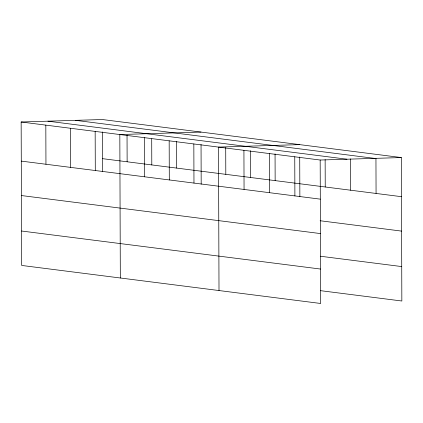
<?xml version="1.0" encoding="UTF-8"?>
<svg xmlns="http://www.w3.org/2000/svg" width="423" height="423" viewBox="0 0 423 423"><rect width="100%" height="100%" fill="white"/><g stroke="black" fill="none" stroke-linecap="round" stroke-linejoin="round"><path stroke-width="0.63" d="M21.15 121.993L320.174 160.026L320.676 303.476L21.652 265.443L21.15 121.993L102.324 119.524L401.348 157.557L401.85 301.007L320.385 290.649M201.004 132.076L119.825 134.54L120.328 277.996M299.68 144.624L218.506 147.093L219.008 290.543M320.174 160.026L401.348 157.557M75.537 120.338L374.561 158.371M47.936 121.179L346.96 159.212M102.461 158.651L401.485 196.684M21.287 161.115L320.311 199.148M320.142 220.748L401.607 231.111M21.409 195.542L320.428 233.575M320.264 256.222L401.728 266.58M21.531 231.016L320.555 269.049M375.947 158.239L376.068 193.448M350.54 158.916L350.651 190.218M325.139 159.598L325.234 186.982M299.722 157.018L299.865 196.743M294.757 156.79L294.894 195.918M275.056 153.877L275.151 180.616M269.34 153.56L269.477 192.682M250.384 150.741L250.479 177.475M243.923 150.324L244.06 189.451M225.718 147.601L225.808 174.339M201.047 144.465L201.184 184.19M193.834 143.957L193.972 183.08M176.375 141.324L176.47 168.063M169.168 140.817L169.306 179.944M151.709 138.839L151.799 164.922M144.497 137.681L144.634 176.803M127.037 135.053L127.133 161.787M102.371 131.913L102.509 171.643M95.159 131.405L95.297 170.532M70.488 128.264L70.625 167.392M45.821 125.129L45.954 164.256"/></g></svg>
